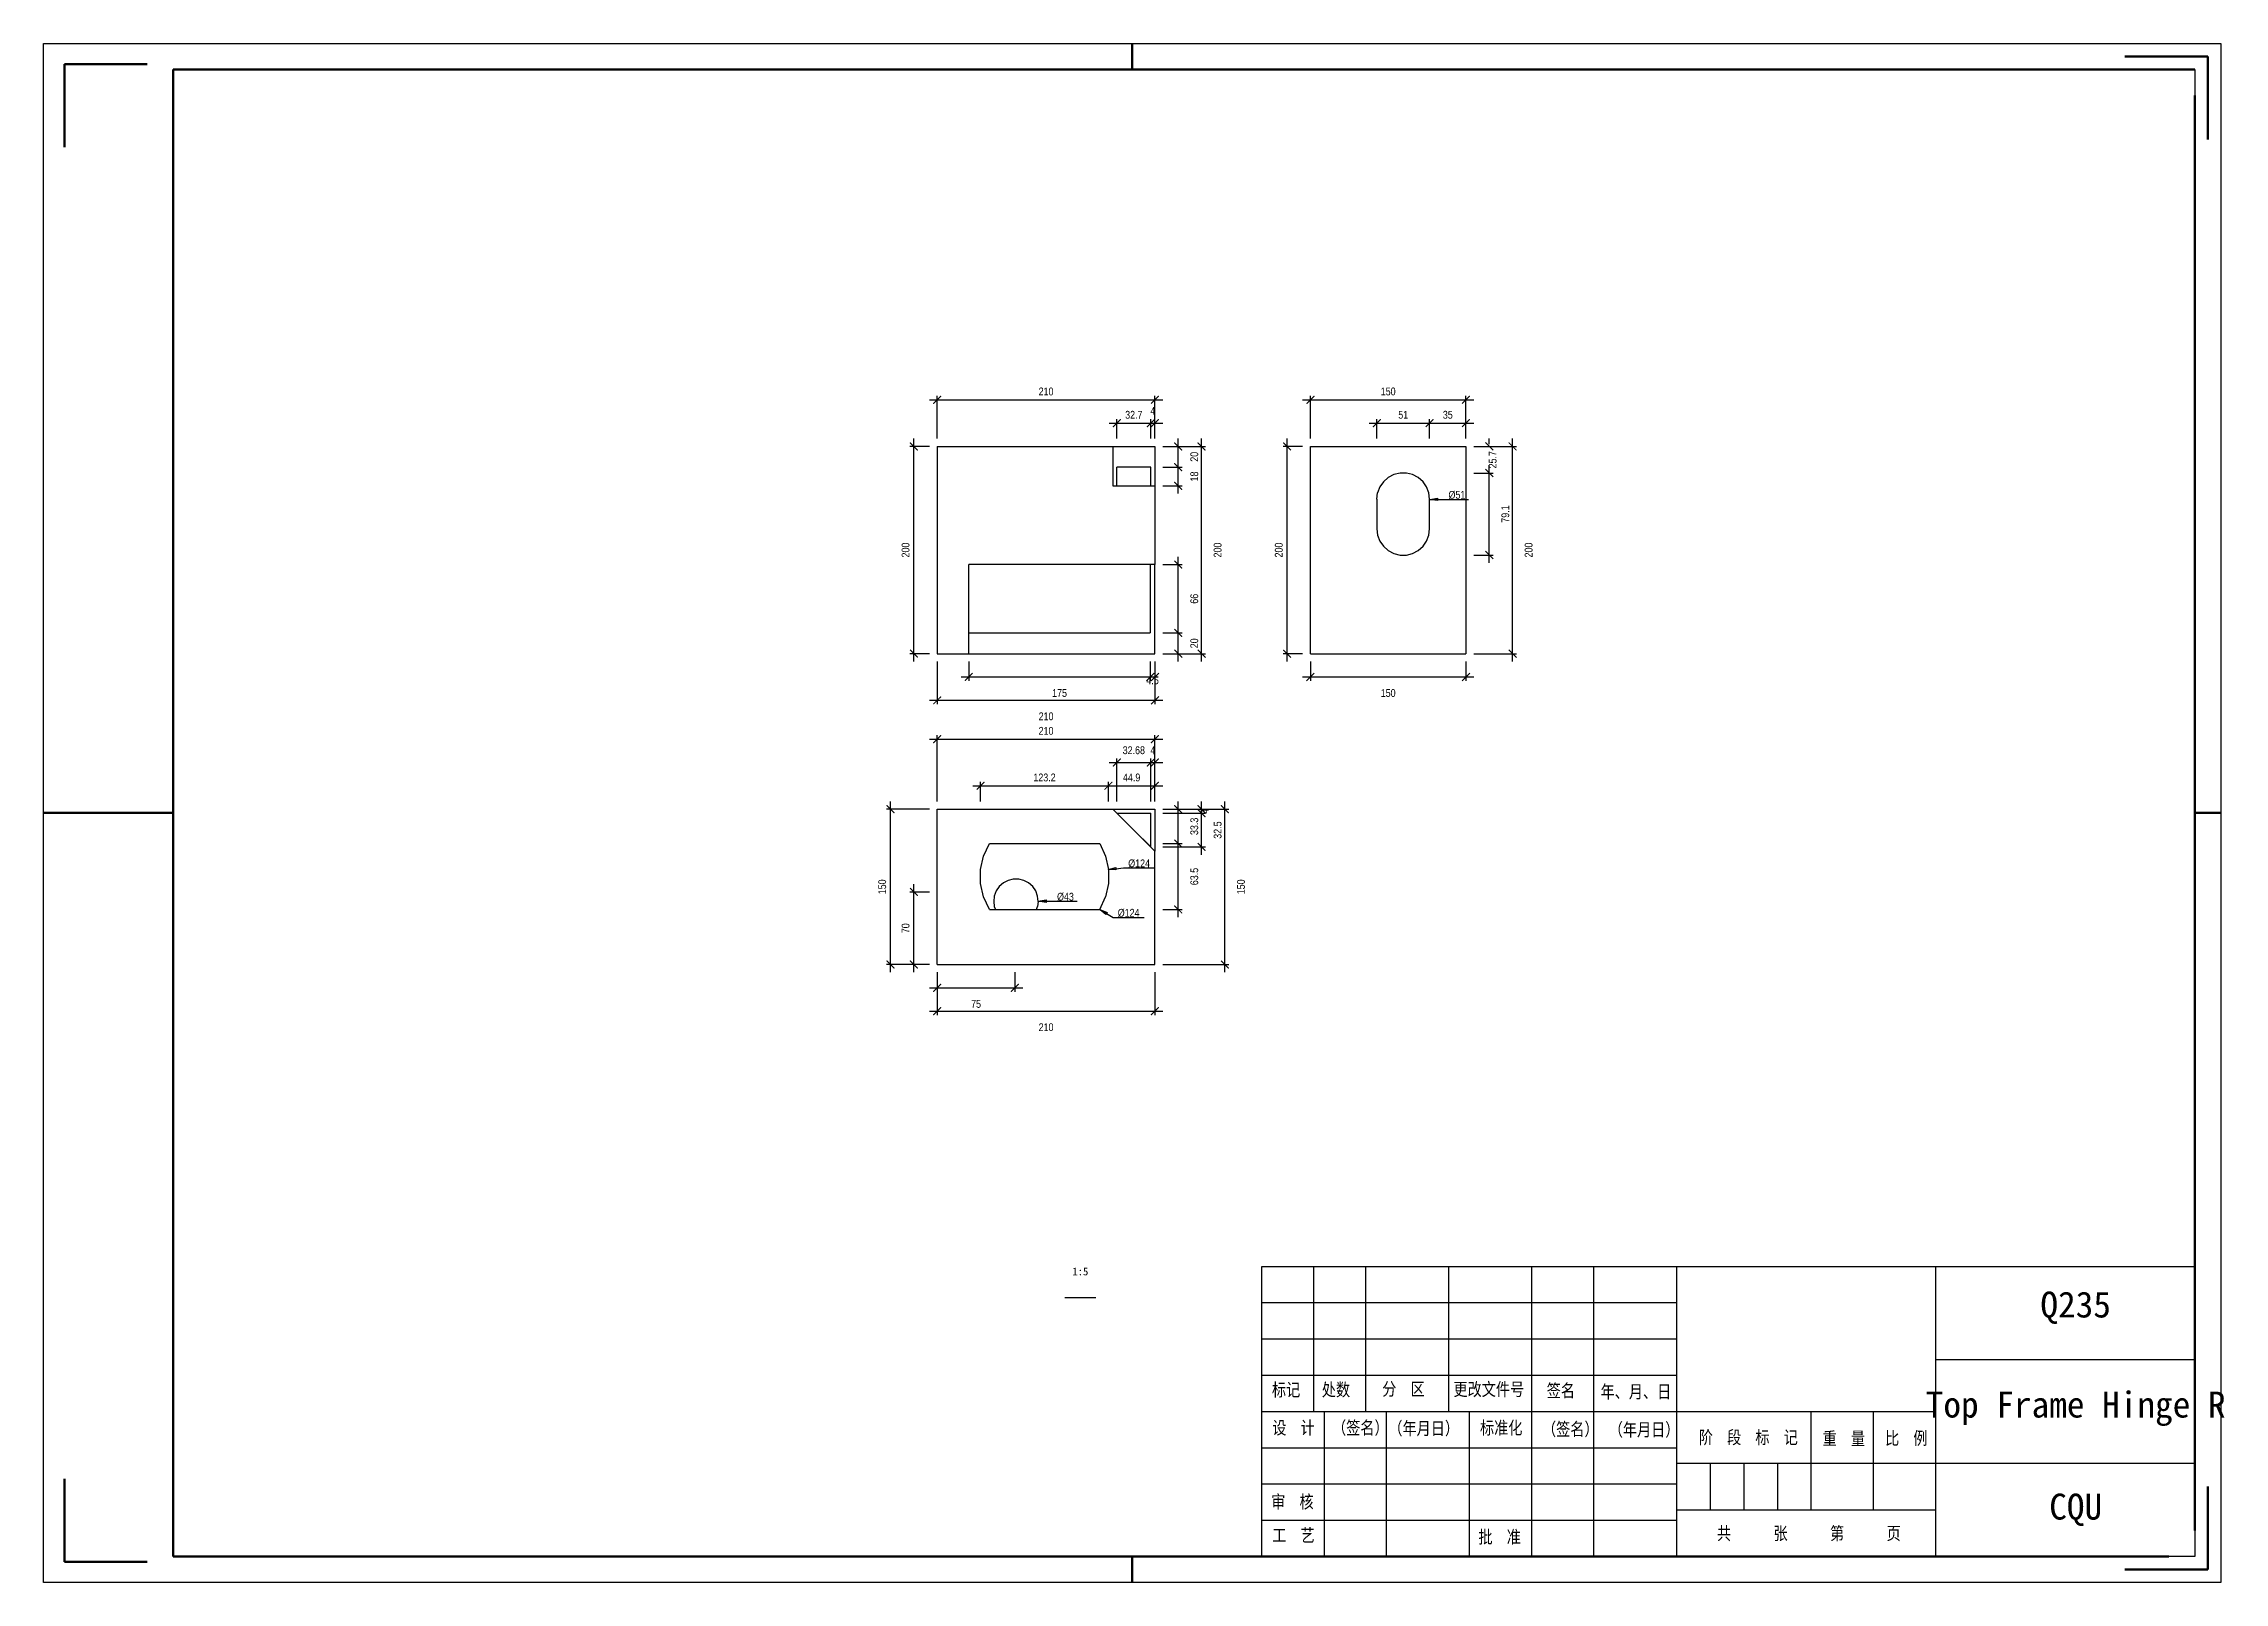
# Model space of a CAD drawing. Header units: millimetres. Extents: x 0 to 1925, y 0 to 4345.
# Drawn here: x 0 to 420.7, y 1835 to 2132 of the extents above; entities that cross this region are included whole.
import ezdxf

# ---------------------------------------------------------------- set-up
doc = ezdxf.new("R2010")
doc.units = ezdxf.units.MM
doc.layers.add('总内框线', color=7, linetype='Continuous', lineweight=50)
doc.layers.add('总外框线', color=7, linetype='Continuous', lineweight=30)
doc.styles.add('OpenSansCondensed-Light', font='OpenSansCondensed-Light.ttf')
doc.styles.add('陈杰（2）', font='gbenor.shx', dxfattribs={"width": 0.8, "bigfont": 'gbcbig.shx'})
doc.dimstyles.new('EZ_RADIUS', dxfattribs={"dimtxt": 0.25, "dimasz": 0.25, "dimexe": 0.375, "dimexo": 0.125, "dimgap": 0.1, "dimtad": 1, "dimlfac": 100, "dimzin": 12, "dimdsep": 46, "dimtxsty": 'OpenSansCondensed-Light', "dimblk": 'CLOSEDBLANK', "dimcen": 0, "dimazin": 3, "dimtfac": 0.5, "dimtofl": 0, "dimtmove": 1, "dimatfit": 3, "dimarcsym": 0})
doc.dimstyles.new('EZDXF', dxfattribs={"dimtxt": 0.25, "dimasz": 0.175, "dimexe": 0.375, "dimexo": 0.125, "dimgap": 0.1, "dimtad": 1, "dimlfac": 100, "dimzin": 12, "dimdsep": 46, "dimtxsty": 'OpenSansCondensed-Light', "dimblk": 'ARCHTICK', "dimcen": 2.5, "dimazin": 3, "dimtfac": 0.5, "dimtmove": 2, "dimatfit": 3, "dimarcsym": 0})

# ---------------------------------------------------------------- blocks, each defined once
blk = doc.blocks.new('_ARCHTICK')
at = {"color": 0, "linetype": 'ByBlock', "const_width": 0.15}
blk.add_lwpolyline([(-0.5, -0.5), (0.5, 0.5)], dxfattribs=at)
blk = doc.blocks.new('_CLOSED')
at = {"color": 0, "linetype": 'ByBlock'}
blk.add_line((0, 0), (-1, 0), dxfattribs=at)
blk.add_lwpolyline([(-1, 0.16), (0, 0), (-1, -0.16)], close=True, dxfattribs=at)
blk = doc.blocks.new('*D480')
at = {"transparency": 16777216}
for p, q in [((268.89, 2044.03), (270.39, 2044.03)), ((270.39, 2044.03), (274.89, 2044.03))]:
    blk.add_line(p, q, dxfattribs=at)
at = {"layer": 'Defpoints', "transparency": 16777216}
for p in [(262.28, 2044.04), (267.39, 2044.03)]:
    blk.add_point(p, dxfattribs=at)
at = {"transparency": 16777216, "xscale": 1.5, "yscale": 1.5, "rotation": 179.8983361381651}
blk.add_blockref('_CLOSED', (267.39, 2044.03), dxfattribs=at)
at = {"transparency": 16777216, "insert": (272.64, 2044.88), "char_height": 1.5, "attachment_point": 5, "style": 'OpenSansCondensed-Light'}
blk.add_mtext('%%c51', dxfattribs=at)
blk = doc.blocks.new('*D489')
at = {"transparency": 16777216}
for p, q in [((206.84, 1972.74), (208.33, 1972.9)), ((208.33, 1972.9), (214.33, 1972.9))]:
    blk.add_line(p, q, dxfattribs=at)
at = {"layer": 'Defpoints', "transparency": 16777216}
for p in [(193.05, 1971.24), (205.35, 1972.58)]:
    blk.add_point(p, dxfattribs=at)
at = {"transparency": 16777216, "xscale": 1.5, "yscale": 1.5, "rotation": 186.190014263077}
blk.add_blockref('_CLOSED', (205.35, 1972.58), dxfattribs=at)
at = {"transparency": 16777216, "insert": (211.33, 1973.75), "char_height": 1.5, "attachment_point": 5, "style": 'OpenSansCondensed-Light'}
blk.add_mtext('%%c124', dxfattribs=at)
blk = doc.blocks.new('*D490')
at = {"transparency": 16777216}
for p, q in [((205.02, 1964.13), (206.31, 1963.36)), ((206.31, 1963.36), (212.31, 1963.36))]:
    blk.add_line(p, q, dxfattribs=at)
at = {"layer": 'Defpoints', "transparency": 16777216}
for p in [(193.08, 1971.24), (203.73, 1964.89)]:
    blk.add_point(p, dxfattribs=at)
at = {"transparency": 16777216, "xscale": 1.5, "yscale": 1.5, "rotation": 149.192919257242}
blk.add_blockref('_CLOSED', (203.73, 1964.89), dxfattribs=at)
at = {"transparency": 16777216, "insert": (209.31, 1964.21), "char_height": 1.5, "attachment_point": 5, "style": 'OpenSansCondensed-Light'}
blk.add_mtext('%%c124', dxfattribs=at)
blk = doc.blocks.new('*D491')
at = {"transparency": 16777216}
for p, q in [((193.37, 1966.47), (194.87, 1966.47)), ((194.87, 1966.47), (199.37, 1966.47))]:
    blk.add_line(p, q, dxfattribs=at)
at = {"layer": 'Defpoints', "transparency": 16777216}
for p in [(187.58, 1966.46), (191.87, 1966.47)]:
    blk.add_point(p, dxfattribs=at)
at = {"transparency": 16777216, "xscale": 1.5, "yscale": 1.5, "rotation": 180.1188748417308}
blk.add_blockref('_CLOSED', (191.87, 1966.47), dxfattribs=at)
at = {"transparency": 16777216, "insert": (197.12, 1967.32), "char_height": 1.5, "attachment_point": 5, "style": 'OpenSansCondensed-Light'}
blk.add_mtext('%%c43', dxfattribs=at)

msp = doc.modelspace()

# ---------------------------------------------------------------- linework, layer by layer
for p, q in [((415, 2127), (415, 1942)), ((172.37901, 2054.25), (172.37901, 2014.25)), ((172.37901, 2054.25), (206.23901, 2054.25)), ((206.23901, 2054.25), (206.23901, 2046.65)), ((206.23901, 2054.25), (214.37901, 2054.25)), ((214.37901, 2054.25), (214.37901, 2046.65)), ((244.37901, 2054.25), (274.37901, 2054.25)), ((244.37901, 2014.25), (244.37901, 2054.25)), ((274.37901, 2054.25), (274.37901, 2014.25)), ((207.03901, 2046.65), (207.03901, 2050.25)), ((213.57901, 2050.25), (207.03901, 2050.25)), ((213.57901, 2046.65), (213.57901, 2050.25)), ((260.47901, 2048.81), (259.37901, 2048.25)), ((261.65901, 2049.11), (260.47901, 2048.81)), ((262.89901, 2049.11), (261.65901, 2049.11)), ((264.07901, 2048.81), (262.89901, 2049.11)), ((265.17901, 2048.25), (264.07901, 2048.81)), ((206.23901, 2046.65), (214.37901, 2046.65)), ((214.37901, 2046.65), (214.37901, 2031.45)), ((257.17901, 2044.05), (257.31901, 2045.27)), ((257.75901, 2046.43), (257.31901, 2045.27)), ((258.45901, 2047.43), (257.75901, 2046.43)), ((259.37901, 2048.25), (258.45901, 2047.43)), ((266.09901, 2047.43), (265.17901, 2048.25)), ((266.79901, 2046.43), (266.09901, 2047.43)), ((267.23901, 2045.27), (266.79901, 2046.43)), ((267.37901, 2044.05), (267.23901, 2045.27)), ((257.17901, 2044.05), (257.17901, 2038.35)), ((267.37901, 2038.35), (267.37901, 2044.05)), ((257.17901, 2038.35), (257.31901, 2037.13)), ((257.31901, 2037.13), (257.75901, 2035.97)), ((266.79901, 2035.97), (267.23901, 2037.13)), ((267.23901, 2037.13), (267.37901, 2038.35)), ((257.75901, 2035.97), (258.45901, 2034.97)), ((258.45901, 2034.97), (259.37901, 2034.15)), ((259.37901, 2034.15), (260.47901, 2033.59)), ((260.47901, 2033.59), (261.65901, 2033.29)), ((261.65901, 2033.29), (262.89901, 2033.29)), ((262.89901, 2033.29), (264.07901, 2033.59)), ((264.07901, 2033.59), (265.17901, 2034.15)), ((265.17901, 2034.15), (266.09901, 2034.97)), ((266.09901, 2034.97), (266.79901, 2035.97)), ((178.47901, 2014.25), (178.47901, 2031.45)), ((214.37901, 2031.45), (178.47901, 2031.45)), ((213.47901, 2031.45), (213.47901, 2018.25)), ((214.37901, 2014.25), (214.37901, 2031.45)), ((178.47901, 2018.25), (213.47901, 2018.25)), ((172.37901, 2014.25), (178.47901, 2014.25)), ((178.47901, 2014.25), (214.37901, 2014.25)), ((244.37901, 2014.25), (274.37901, 2014.25)), ((172.37901, 1954.25), (172.37901, 1984.25)), ((172.37901, 1984.25), (206.23901, 1984.25)), ((206.23901, 1984.25), (214.37901, 1976.15)), ((206.23901, 1984.25), (214.37901, 1984.25)), ((207.04296, 1983.45), (213.57901, 1983.45)), ((213.57901, 1976.95), (213.57901, 1983.45)), ((214.37901, 1984.25), (214.37901, 1976.15)), ((181.31901, 1975.19), (182.43901, 1977.59)), ((182.43901, 1977.59), (203.73901, 1977.59)), ((203.73901, 1977.59), (204.83901, 1975.19)), ((213.57901, 1976.95), (210.30901, 1980.2)), ((180.75901, 1972.59), (181.31901, 1975.19)), ((204.83901, 1975.19), (205.39901, 1972.59)), ((214.37901, 1954.25), (214.37901, 1976.15)), ((180.75901, 1969.91), (180.75901, 1972.59)), ((181.31901, 1967.31), (180.75901, 1969.91)), ((184.35901, 1969.31), (183.77901, 1968.45)), ((185.13901, 1969.99), (184.35901, 1969.31)), ((186.05901, 1970.47), (185.13901, 1969.99)), ((187.05901, 1970.71), (186.05901, 1970.47)), ((188.09901, 1970.71), (187.05901, 1970.71)), ((189.09901, 1970.47), (188.09901, 1970.71)), ((190.01901, 1969.99), (189.09901, 1970.47)), ((190.79901, 1969.31), (190.01901, 1969.99)), ((191.37901, 1968.45), (190.79901, 1969.31)), ((205.39901, 1969.91), (204.83901, 1967.31)), ((205.39901, 1972.59), (205.39901, 1969.91)), ((182.43901, 1964.89), (181.31901, 1967.31)), ((182.43901, 1964.89), (203.73901, 1964.89)), ((183.39901, 1967.47), (183.27901, 1966.45)), ((183.27901, 1966.45), (183.39901, 1965.43)), ((183.77901, 1968.45), (183.39901, 1967.47)), ((183.39901, 1965.43), (183.60839, 1964.89)), ((191.75901, 1967.47), (191.37901, 1968.45)), ((191.54962, 1964.89), (191.75901, 1965.43)), ((191.87901, 1966.45), (191.75901, 1967.47)), ((191.87901, 1966.45), (191.75901, 1965.43)), ((203.73901, 1964.89), (204.83901, 1967.31)), ((172.37901, 1954.25), (214.37901, 1954.25)), ((235, 1896), (415, 1896)), ((235, 1840), (235, 1896)), ((245, 1896), (245, 1868)), ((255, 1896), (255, 1868)), ((271, 1896), (271, 1868)), ((287, 1896), (287, 1868)), ((299, 1896), (299, 1840)), ((315, 1896), (315, 1840)), ((365, 1840), (365, 1896)), ((415, 1896), (415, 1840)), ((197, 1890), (203, 1890)), ((235, 1889), (315, 1889)), ((235, 1882), (315, 1882)), ((365, 1878), (415, 1878)), ((235, 1875), (315, 1875)), ((235, 1868), (365, 1868)), ((247, 1868), (247, 1840)), ((259, 1868), (259, 1840)), ((275, 1868), (275, 1840)), ((287, 1868), (287, 1840)), ((341, 1849), (341, 1868)), ((353, 1849), (353, 1868)), ((235, 1861), (315, 1861)), ((315, 1858), (365, 1858)), ((321.5, 1858), (321.5, 1849)), ((328, 1858), (328, 1849)), ((334.5, 1858), (334.5, 1849)), ((365, 1858), (415, 1858)), ((235, 1854), (315, 1854)), ((235, 1847), (315, 1847)), ((315, 1849), (365, 1849)), ((415, 1840), (235, 1840))]:
    msp.add_line(p, q)
at = {"layer": '总内框线'}
for p, q in [((210, 2127), (210, 2132)), ((417.5, 2129.5), (401.5, 2129.5)), ((417.5, 2129.5), (417.5, 2113.5)), ((4, 2128), (4, 2112)), ((4, 2128), (20, 2128)), ((25, 1840), (25, 2127)), ((25, 2127), (415, 2127)), ((415, 2122), (415, 1845)), ((0, 1983.5), (25, 1983.5)), ((415, 1983.5), (420, 1983.5)), ((4, 1839), (4, 1855)), ((417.5, 1837.5), (417.5, 1853.5)), ((4, 1839), (20, 1839)), ((410, 1840), (25, 1840)), ((210, 1835), (210, 1840)), ((417.5, 1837.5), (401.5, 1837.5))]:
    msp.add_line(p, q, dxfattribs=at)
at = {"layer": '总外框线'}
for p, q in [((0, 1835), (0, 2132)), ((0, 2132), (420, 2132)), ((420, 2132), (420, 1835)), ((420, 1835), (0, 1835))]:
    msp.add_line(p, q, dxfattribs=at)

# ---------------------------------------------------------------- texts
at = {"attachment_point": 5}
for s, insert, char_height in [('1:5', (200, 1895), 1.5), ('Q235', (392, 1888), 5), ('Top Frame Hinge R', (392, 1868.5), 5), ('CQU', (392, 1849), 5)]:
    msp.add_mtext(s, dxfattribs=dict(at, insert=insert, char_height=char_height))
at = {"char_height": 2.5, "width": 93.0192856, "attachment_point": 1, "style": '陈杰（2）'}
for s, insert in [('{\\fSimSun|b0|i0|c134|p2;标记}', (236.95482, 1873.44053)), ('{\\fSimSun|b0|i0|c134|p2;处数}', (246.57596, 1873.45543)), ('{\\fSimSun|b0|i0|c134|p2;分\u3000区}', (258.23692, 1873.57959)), ('{\\fSimSun|b0|i0|c134|p2;更改文件号}', (271.97169, 1873.52496)), ('{\\fSimSun|b0|i0|c134|p2;签名}', (289.95608, 1873.2667)), ('{\\fSimSun|b0|i0|c134|p2;年、月、日}', (300.35064, 1873.07301)), ('{\\fSimSun|b0|i0|c134|p2;设\u3000计}', (237.01432, 1866.10007)), ('{\\fSimSun|b0|i0|c134|p2;（签名）}', (248.55629, 1866.10007)), ('{\\fSimSun|b0|i0|c134|p2;\u3000（年月日）}', (256.68156, 1865.98584)), ('{\\fSimSun|b0|i0|c134|p2;标准化}', (277.08823, 1866.08517)), ('{\\fSimSun|b0|i0|c134|p2;（签名）}', (289.05516, 1865.83685)), ('{\\fSimSun|b0|i0|c134|p2;（年月日）}', (301.923, 1865.73752)), ('{\\fSimSun|b0|i0|c134|p2;阶\u3000段\u3000标\u3000记}', (319.30395, 1864.25254)), ('{\\fSimSun|b0|i0|c134|p2;重\u3000量}', (343.18681, 1864.02408)), ('{\\fSimSun|b0|i0|c134|p2;比\u3000例}', (355.23873, 1864.09361)), ('{\\fSimSun|b0|i0|c134|p2;审\u3000核}', (236.81034, 1851.83138)), ('{\\fSimSun|b0|i0|c134|p2;工\u3000艺}', (237.01432, 1845.34515)), ('{\\fSimSun|b0|i0|c134|p2;批\u3000准}', (276.78226, 1845.0273)), ('{\\fSimSun|b0|i0|c134|p2;共\u3000\u3000\u3000张\u3000\u3000\u3000第\u3000\u3000\u3000页}', (322.79713, 1845.72757))]:
    msp.add_mtext(s, dxfattribs=dict(at, insert=insert))

# ---------------------------------------------------------------- dimensions: what is measured, and where the dimension line sits
for base, p1, p2, location, override in [((172.37901, 2063.25), (172.37901, 2054.25), (214.37901, 2054.25), (193.37901, 2064.85), {"dimtxt": 1.5, "dimasz": 1.5, "dimexe": 0.75, "dimexo": 1.5, "dimtad": 1, "dimlfac": 5, "dimblk": 'ARCHTICK', "dimsah": 0, "dimtsz": 0, "dimdle": 1.5, "dimtmove": 2}), ((244.37901, 2063.25), (244.37901, 2054.25), (274.37901, 2054.25), (259.37901, 2064.85), {"dimtxt": 1.5, "dimasz": 1.5, "dimexe": 0.75, "dimexo": 1.5, "dimtad": 1, "dimlfac": 5, "dimblk": 'ARCHTICK', "dimsah": 0, "dimtsz": 0, "dimdle": 1.5, "dimtmove": 2}), ((213.57901, 2058.75), (213.57901, 2054.25), (214.37901, 2054.25), (213.97901, 2061.1), {"dimtxt": 1.5, "dimasz": 1.5, "dimexe": 0.75, "dimexo": 1.5, "dimtad": 1, "dimlfac": 5, "dimblk": 'ARCHTICK', "dimsah": 0, "dimtsz": 0, "dimdle": 1.5, "dimtmove": 2}), ((207.03901, 2058.75), (207.03901, 2054.25), (213.57901, 2054.25), (210.30901, 2060.35), {"dimtxt": 1.5, "dimasz": 1.5, "dimexe": 0.75, "dimexo": 1.5, "dimtad": 1, "dimlfac": 5, "dimblk": 'ARCHTICK', "dimsah": 0, "dimtsz": 0, "dimdle": 1.5, "dimtmove": 2}), ((257.17901, 2058.75), (257.17901, 2054.25), (267.37901, 2054.25), (262.27901, 2060.35), {"dimtxt": 1.5, "dimasz": 1.5, "dimexe": 0.75, "dimexo": 1.5, "dimtad": 1, "dimlfac": 5, "dimblk": 'ARCHTICK', "dimsah": 0, "dimtsz": 0, "dimdle": 1.5, "dimtmove": 2}), ((267.37901, 2058.75), (267.37901, 2054.25), (274.37901, 2054.25), (270.87901, 2060.35), {"dimtxt": 1.5, "dimasz": 1.5, "dimexe": 0.75, "dimexo": 1.5, "dimtad": 1, "dimlfac": 5, "dimblk": 'ARCHTICK', "dimsah": 0, "dimtsz": 0, "dimdle": 1.5, "dimtmove": 2}), ((172.37901, 2005.25), (172.37901, 2014.25), (214.37901, 2014.25), (193.37901, 2002.15), {"dimtxt": 1.5, "dimasz": 1.5, "dimexe": 0.75, "dimexo": 1.5, "dimtad": 4, "dimlfac": 5, "dimblk": 'ARCHTICK', "dimsah": 0, "dimtsz": 0, "dimdle": 1.5, "dimtmove": 2}), ((178.47901, 2009.75), (178.47901, 2014.25), (213.47901, 2014.25), (195.97901, 2006.65), {"dimtxt": 1.5, "dimasz": 1.5, "dimexe": 0.75, "dimexo": 1.5, "dimtad": 4, "dimlfac": 5, "dimblk": 'ARCHTICK', "dimsah": 0, "dimtsz": 0, "dimdle": 1.5, "dimtmove": 2}), ((213.47901, 2009.75), (213.47901, 2014.25), (214.37901, 2014.25), (213.92901, 2009.1), {"dimtxt": 1.5, "dimasz": 1.5, "dimexe": 0.75, "dimexo": 1.5, "dimtad": 4, "dimlfac": 5, "dimblk": 'ARCHTICK', "dimsah": 0, "dimtsz": 0, "dimdle": 1.5, "dimtmove": 2}), ((244.37901, 2009.75), (244.37901, 2014.25), (274.37901, 2014.25), (259.37901, 2006.65), {"dimtxt": 1.5, "dimasz": 1.5, "dimexe": 0.75, "dimexo": 1.5, "dimtad": 4, "dimlfac": 5, "dimblk": 'ARCHTICK', "dimsah": 0, "dimtsz": 0, "dimdle": 1.5, "dimtmove": 2}), ((172.37901, 1997.75), (172.37901, 1984.25), (214.37901, 1984.25), (193.37901, 1999.35), {"dimtxt": 1.5, "dimasz": 1.5, "dimexe": 0.75, "dimexo": 1.5, "dimtad": 1, "dimlfac": 5, "dimblk": 'ARCHTICK', "dimsah": 0, "dimtsz": 0, "dimdle": 1.5, "dimtmove": 2}), ((207.04296, 1993.25), (207.04296, 1984.25), (213.57901, 1984.25), (210.31098, 1995.6), {"dimtxt": 1.5, "dimasz": 1.5, "dimexe": 0.75, "dimexo": 1.5, "dimtad": 1, "dimlfac": 5, "dimblk": 'ARCHTICK', "dimsah": 0, "dimtsz": 0, "dimdle": 1.5, "dimtmove": 2}), ((213.57901, 1993.25), (213.57901, 1984.25), (214.37901, 1984.25), (213.97901, 1995.6), {"dimtxt": 1.5, "dimasz": 1.5, "dimexe": 0.75, "dimexo": 1.5, "dimtad": 1, "dimlfac": 5, "dimblk": 'ARCHTICK', "dimsah": 0, "dimtsz": 0, "dimdle": 1.5, "dimtmove": 2}), ((180.75901, 1988.75), (180.75901, 1984.25), (205.39901, 1984.25), (193.07901, 1990.35), {"dimtxt": 1.5, "dimasz": 1.5, "dimexe": 0.75, "dimexo": 1.5, "dimtad": 1, "dimlfac": 5, "dimblk": 'ARCHTICK', "dimsah": 0, "dimtsz": 0, "dimdle": 1.5, "dimtmove": 2}), ((205.39901, 1988.75), (205.39901, 1984.25), (214.37901, 1984.25), (209.88901, 1990.35), {"dimtxt": 1.5, "dimasz": 1.5, "dimexe": 0.75, "dimexo": 1.5, "dimtad": 1, "dimlfac": 5, "dimblk": 'ARCHTICK', "dimsah": 0, "dimtsz": 0, "dimdle": 1.5, "dimtmove": 2}), ((172.37901, 1949.75), (172.37901, 1954.25), (187.37901, 1954.25), (179.87901, 1946.65), {"dimtxt": 1.5, "dimasz": 1.5, "dimexe": 0.75, "dimexo": 1.5, "dimtad": 4, "dimlfac": 5, "dimblk": 'ARCHTICK', "dimsah": 0, "dimtsz": 0, "dimdle": 1.5, "dimtmove": 2}), ((172.37901, 1945.25), (172.37901, 1954.25), (214.37901, 1954.25), (193.37901, 1942.15), {"dimtxt": 1.5, "dimasz": 1.5, "dimexe": 0.75, "dimexo": 1.5, "dimtad": 4, "dimlfac": 5, "dimblk": 'ARCHTICK', "dimsah": 0, "dimtsz": 0, "dimdle": 1.5, "dimtmove": 2})]:
    msp.add_linear_dim(base=base, p1=p1, p2=p2, location=location, dimstyle='EZDXF', override=override).render()
for base, p1, p2, location, override in [((167.87901, 2014.25), (172.37901, 2014.25), (172.37901, 2054.25), (166.27901, 2034.25), {"dimtxt": 1.5, "dimasz": 1.5, "dimexe": 0.75, "dimexo": 1.5, "dimtad": 1, "dimlfac": 5, "dimblk": 'ARCHTICK', "dimsah": 0, "dimtsz": 0, "dimdle": 1.5, "dimtmove": 2}), ((218.87901, 2050.25), (214.37901, 2050.25), (214.37901, 2054.25), (221.97901, 2052.25), {"dimtxt": 1.5, "dimasz": 1.5, "dimexe": 0.75, "dimexo": 1.5, "dimtad": 4, "dimlfac": 5, "dimblk": 'ARCHTICK', "dimsah": 0, "dimtsz": 0, "dimdle": 1.5, "dimtmove": 2}), ((223.37901, 2014.25), (214.37901, 2014.25), (214.37901, 2054.25), (226.47901, 2034.25), {"dimtxt": 1.5, "dimasz": 1.5, "dimexe": 0.75, "dimexo": 1.5, "dimtad": 4, "dimlfac": 5, "dimblk": 'ARCHTICK', "dimsah": 0, "dimtsz": 0, "dimdle": 1.5, "dimtmove": 2}), ((239.87901, 2014.25), (244.37901, 2014.25), (244.37901, 2054.25), (238.27901, 2034.25), {"dimtxt": 1.5, "dimasz": 1.5, "dimexe": 0.75, "dimexo": 1.5, "dimtad": 1, "dimlfac": 5, "dimblk": 'ARCHTICK', "dimsah": 0, "dimtsz": 0, "dimdle": 1.5, "dimtmove": 2}), ((278.87901, 2049.11), (274.37901, 2049.11), (274.37901, 2054.25), (279.52901, 2051.68), {"dimtxt": 1.5, "dimasz": 1.5, "dimexe": 0.75, "dimexo": 1.5, "dimtad": 4, "dimlfac": 5, "dimblk": 'ARCHTICK', "dimsah": 0, "dimtsz": 0, "dimdle": 1.5, "dimtmove": 2}), ((283.37901, 2014.25), (274.37901, 2014.25), (274.37901, 2054.25), (286.47901, 2034.25), {"dimtxt": 1.5, "dimasz": 1.5, "dimexe": 0.75, "dimexo": 1.5, "dimtad": 4, "dimlfac": 5, "dimblk": 'ARCHTICK', "dimsah": 0, "dimtsz": 0, "dimdle": 1.5, "dimtmove": 2}), ((218.87901, 2046.65), (214.37901, 2046.65), (214.37901, 2050.25), (221.97901, 2048.45), {"dimtxt": 1.5, "dimasz": 1.5, "dimexe": 0.75, "dimexo": 1.5, "dimtad": 4, "dimlfac": 5, "dimblk": 'ARCHTICK', "dimsah": 0, "dimtsz": 0, "dimdle": 1.5, "dimtmove": 2}), ((278.87901, 2033.29), (274.37901, 2033.29), (274.37901, 2049.11), (281.97901, 2041.2), {"dimtxt": 1.5, "dimasz": 1.5, "dimexe": 0.75, "dimexo": 1.5, "dimtad": 4, "dimlfac": 5, "dimblk": 'ARCHTICK', "dimsah": 0, "dimtsz": 0, "dimdle": 1.5, "dimtmove": 2}), ((218.87901, 2018.25), (214.37901, 2018.25), (214.37901, 2031.45), (221.97901, 2024.85), {"dimtxt": 1.5, "dimasz": 1.5, "dimexe": 0.75, "dimexo": 1.5, "dimtad": 4, "dimlfac": 5, "dimblk": 'ARCHTICK', "dimsah": 0, "dimtsz": 0, "dimdle": 1.5, "dimtmove": 2}), ((218.87901, 2014.25), (214.37901, 2014.25), (214.37901, 2018.25), (221.97901, 2016.25), {"dimtxt": 1.5, "dimasz": 1.5, "dimexe": 0.75, "dimexo": 1.5, "dimtad": 4, "dimlfac": 5, "dimblk": 'ARCHTICK', "dimsah": 0, "dimtsz": 0, "dimdle": 1.5, "dimtmove": 2}), ((163.37901, 1954.25), (172.37901, 1954.25), (172.37901, 1984.25), (161.77901, 1969.25), {"dimtxt": 1.5, "dimasz": 1.5, "dimexe": 0.75, "dimexo": 1.5, "dimtad": 1, "dimlfac": 5, "dimblk": 'ARCHTICK', "dimsah": 0, "dimtsz": 0, "dimdle": 1.5, "dimtmove": 2}), ((218.87901, 1977.59), (214.37901, 1977.59), (214.37901, 1984.25), (221.97901, 1980.92), {"dimtxt": 1.5, "dimasz": 1.5, "dimexe": 0.75, "dimexo": 1.5, "dimtad": 4, "dimlfac": 5, "dimblk": 'ARCHTICK', "dimsah": 0, "dimtsz": 0, "dimdle": 1.5, "dimtmove": 2}), ((223.37901, 1983.45), (214.37901, 1983.45), (214.37901, 1984.25), (224.02901, 1983.85), {"dimtxt": 1.5, "dimasz": 1.5, "dimexe": 0.75, "dimexo": 1.5, "dimtad": 4, "dimlfac": 5, "dimblk": 'ARCHTICK', "dimsah": 0, "dimtsz": 0, "dimdle": 1.5, "dimtmove": 2}), ((227.87901, 1954.25), (214.37901, 1954.25), (214.37901, 1984.25), (230.97901, 1969.25), {"dimtxt": 1.5, "dimasz": 1.5, "dimexe": 0.75, "dimexo": 1.5, "dimtad": 4, "dimlfac": 5, "dimblk": 'ARCHTICK', "dimsah": 0, "dimtsz": 0, "dimdle": 1.5, "dimtmove": 2}), ((223.37901, 1976.95), (214.37901, 1976.95), (214.37901, 1983.45), (226.47901, 1980.2), {"dimtxt": 1.5, "dimasz": 1.5, "dimexe": 0.75, "dimexo": 1.5, "dimtad": 4, "dimlfac": 5, "dimblk": 'ARCHTICK', "dimsah": 0, "dimtsz": 0, "dimdle": 1.5, "dimtmove": 2}), ((218.87901, 1964.89), (214.37901, 1964.89), (214.37901, 1977.59), (221.97901, 1971.24), {"dimtxt": 1.5, "dimasz": 1.5, "dimexe": 0.75, "dimexo": 1.5, "dimtad": 4, "dimlfac": 5, "dimblk": 'ARCHTICK', "dimsah": 0, "dimtsz": 0, "dimdle": 1.5, "dimtmove": 2}), ((167.87901, 1954.25), (172.37901, 1954.25), (172.37901, 1968.25), (166.27901, 1961.25), {"dimtxt": 1.5, "dimasz": 1.5, "dimexe": 0.75, "dimexo": 1.5, "dimtad": 1, "dimlfac": 5, "dimblk": 'ARCHTICK', "dimsah": 0, "dimtsz": 0, "dimdle": 1.5, "dimtmove": 2})]:
    msp.add_linear_dim(base=base, p1=p1, p2=p2, angle=90, location=location, dimstyle='EZDXF', override=override).render()
for p1, p2, text, picture, middle in [((257.17261, 2044.05001), (267.3854, 2044.03189), '51', '*D480', (270.3854, 2044.02657)), ((182.43799, 1977.5906), (203.73115, 1964.89377), '124', '*D490', (206.30784, 1963.35732)), ((180.75384, 1969.90944), (205.34512, 1972.57657), '124', '*D489', (208.32763, 1972.90005)), ((183.28681, 1966.45002), (191.8712, 1966.46783), '43', '*D491', (194.87119, 1966.47405))]:
    dim = msp.add_diameter_dim_2p(p1=p1, p2=p2, text=text, dimstyle='EZ_RADIUS', override={"dimtxt": 1.5, "dimasz": 1.5, "dimexe": 0.75, "dimtad": 1, "dimtoh": 1, "dimlfac": 5, "dimblk": 'CLOSED', "dimsah": 0, "dimtsz": 0})
    dim.commit()
    dim.dimension.update_dxf_attribs({"geometry": picture, "text_midpoint": middle})

doc.saveas('drawing.dxf')
